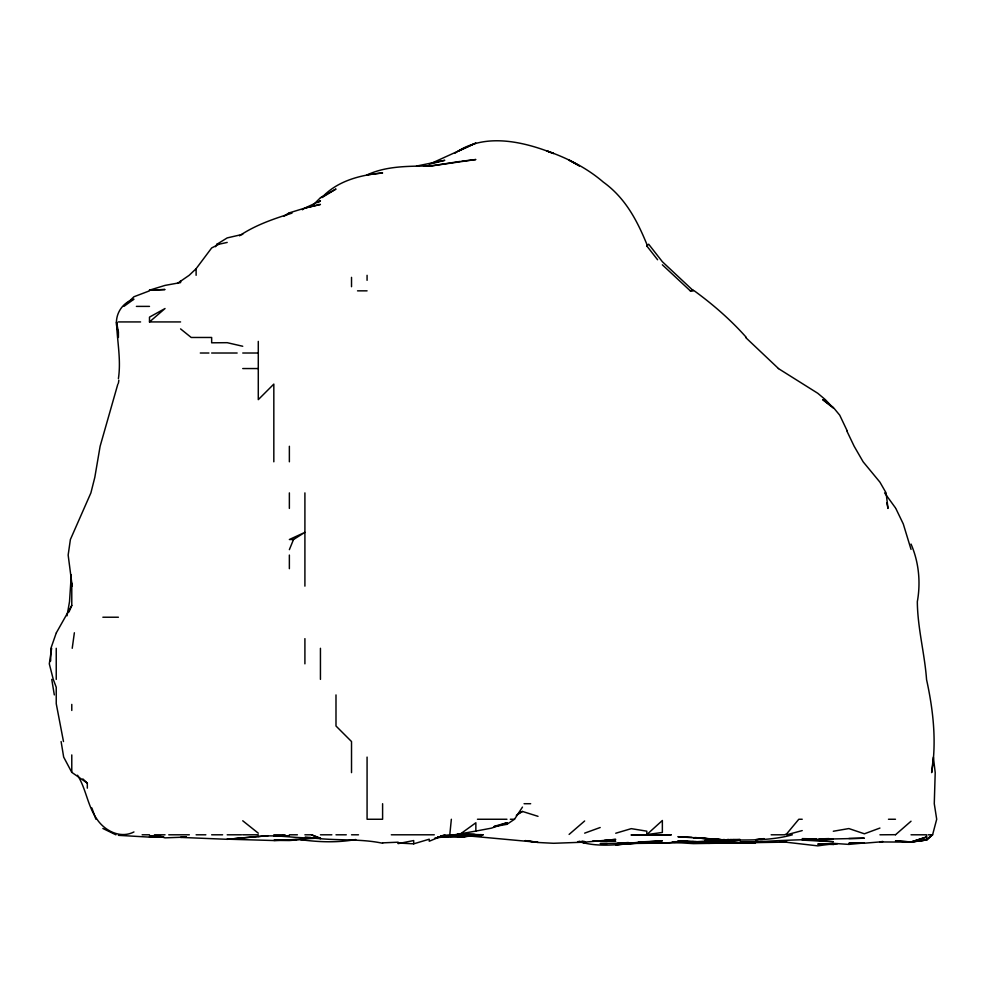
<?xml version="1.0" encoding="UTF-8"?>
<svg xmlns="http://www.w3.org/2000/svg" width="986" height="986" viewBox="0 0 986 986"><rect width="100%" height="100%" fill="white"/><g stroke="black" fill="none" stroke-linecap="round" stroke-linejoin="round"><path stroke-width="1.48" d="M50.631 661.014L50.915 648.295L56.239 633M71.288 574.838L69.513 601.682L67.036 615.806M118.406 378.636C121.278 359.619 117.051 340.885 116.533 321.929L118.406 332.122L118.406 337.471M451.354 819.255L449.789 834.797L440.532 835.894M72.224 648.295L74.369 632.765M51.642 648.295L49.3 663.837L53.269 679.379L56.239 687.242L56.239 703.696L63.486 741.546M118.406 383.147L118.85 380.226M117.852 384.096L100.116 446.264L94.816 477.347L90.897 492.889L70.388 539.515L68.157 555.056L72.188 586.14M882.766 841.44L879.943 841.945L911.027 842.106L926.557 839.973L932.596 834.797L936.7 819.255L934.272 803.713L935.209 772.63L933.372 757.088L931.659 772.63C936.774 741.558 933.249 710.142 926.557 679.613L926.544 679.379C924.621 653.274 917.559 627.934 917.325 601.682C920.825 582.406 918.841 562.069 911.027 544.062M289.366 549.658L293.52 539.515L304.908 532.354L289.366 539.515L293.52 539.515M69.008 611.986L71.781 605.453L71.781 583.12M71.781 605.453L56.362 632.765M215.466 246.734L216.982 244.22L227.199 237.909L242.741 234.323M494.22 826.613L506.94 824.321L514.507 819.255L522.481 807.078M177.381 283.426L189.176 275.304L196.115 268.71L211.657 247.954L218.978 244.22L227.199 242.433M312.155 205.938L320.438 197.718M926.557 839.973L931.992 834.797L926.557 839.961L911.027 841.908L895.473 840.91L911.027 841.982L926.557 839.973L926.557 834.797L911.027 834.797M657.6 259.762L646.816 245.97L648.677 244.22L662.358 261.721L693.441 290.845L690.286 290.845L662.358 264.803M646.816 834.587L662.358 820.488L662.358 832.455L646.816 834.587L646.816 831.173L631.274 828.647L615.732 833.244M895.473 834.797L911.027 821.215M239.499 235.79C255.177 225.141 274.096 218.645 291.992 213.136M569.107 834.415L584.649 820.981M149.49 321.929L165.032 308.532L149.49 317.122L149.49 321.929L180.574 321.929M318.047 202.685L320.438 200.787L304.908 208.071L289.366 212.84M457.492 833.983L460.326 834.02L475.856 822.78L475.856 831.075L444.772 836.498L460.326 835.992L444.772 835.684L460.326 836.19L467.98 835.487M302.345 209.759L304.908 208.071L320.438 204.422L304.908 208.058M283.734 216.291L288.701 213.136M516.331 815.348L522.481 811.453L538.023 816.334M454.928 153.237C484.04 132.444 522.777 141.306 553.565 153.52L546.971 150.981C567.295 158.068 586.88 167.94 603.272 182.065C625.112 197.792 636.87 219.952 646.816 244.22L646.816 245.97M285.484 215.503L289.366 213.136M458.749 150.981L475.856 143.069L429.243 164.292L444.772 160.311L416.523 166.067M320.586 197.594L335.992 189.029L321.892 197.594C337.323 180.783 360.63 174.879 382.605 172.957L367.075 174.793M518.599 813.302L522.481 811.453M444.772 834.797L429.243 841.243L429.243 839.197L413.689 843.831L398.159 843.018M367.075 174.941C386.352 165.87 408.34 166.314 429.243 165.931L423.586 166.141M879.943 828.055L864.389 833.799L848.86 828.56L833.306 831.247M584.649 833.145L600.191 827.513M506.94 824.321L506.94 822.755L491.398 828.154L475.856 831.075M792.387 834.797C765.37 842.426 736.727 839.012 708.983 840.282L740.067 839.542L708.983 840.282M494.22 826.33L506.94 822.755M786.692 834.797L802.222 830.582M133.948 831.95C120.378 838.963 104.775 830.841 96.998 819.255C87.471 805.821 86.25 788.997 77.524 775.218M690.286 290.845L693.441 290.192M882.766 841.687L864.389 843.203L848.86 843.24L864.389 842.944L848.86 844.398L833.306 843.363M833.306 844.472L833.306 843.696L817.776 844.115L833.306 844.472L837.545 843.646M355.761 839.517C337.569 842.808 318.909 842.167 300.668 839.678M444.772 836.51L455.249 834.797L444.772 836.498L460.326 835.869L437.71 836.867M895.473 834.686L879.943 834.797M471.616 835.598L460.326 837.237L444.772 836.818L447.607 836.646M833.306 843.696L817.776 845.865L781.035 841.625L786.692 842.106L693.441 843.622L673.66 842.414M460.326 161.396L429.243 166.215L475.856 159.522L461.731 161.223M434.888 838.075L444.772 836.757M470.211 835.709L460.326 836.978L475.856 835.66L457.492 836.658L481.378 835.746M186.218 836.917L180.574 837.397L227.199 839.308L268.167 835.684M227.199 839.308L258.283 836.411M764.088 838.679L755.609 839.69L764.088 838.642M186.218 837.052L165.032 837.866L154.457 834.797L165.032 834.797M320.438 837.952L289.366 839.825L296.429 839.579M437.71 837.151L443.367 836.609M762.671 841.588L740.067 842.056L755.609 841.81L740.067 842.722L724.525 841.268L740.067 842.722L755.609 842.697M604.43 840.368L615.732 839.394L584.649 842.155L553.565 843.289L538.023 842.488L525.304 840.639M617.15 843.363L628.439 842.525M761.254 841.6L755.609 842.019C791.832 839.369 828.067 839.259 864.389 838.199L848.86 838.494M728.765 839.591L693.441 841.921L677.9 840.836L696.264 841.514M687.784 841.588L662.358 843.104L619.972 843.597M450.429 836.473L460.326 835.869M628.439 842.968L638.336 842.525M708.983 840.738L704.743 840.996L724.525 841.847L704.743 840.922M242.741 838.285L227.199 839.172L273.825 840.528L289.366 839.899L273.825 840.368L289.366 840.528L304.908 839.271L300.668 839.419M316.198 837.595C296.897 839.111 277.67 834.02 258.283 836.609M593.128 841.218L615.732 841.255L593.128 840.738M716.046 840.109L724.525 839.616L716.046 840.023M755.609 841.81L740.067 842.71L755.609 842.549L740.067 843.104L708.983 841.945L728.765 842.069L724.525 842.34M704.743 840.738L707.566 840.59M160.792 836.621L149.49 837.126L118.406 835.339M452.364 834.797L474.451 834.427M382.605 842.857L398.159 842.192L398.159 843.622L413.689 840.553L413.689 843.831M149.49 290.155L165.032 289.514L149.49 290.18L165.032 285.398L180.574 282.588L180.574 280.64M682.139 841.539L672.242 841.797M159.387 836.646L149.49 837.015L162.209 836.646M638.336 842.069L662.358 840.812L631.274 843.005L600.191 843.56L607.253 843.523M819.181 838.926L829.066 838.593M687.784 841.477L677.9 841.711L693.441 841.687L662.358 843.178L631.274 843.215L615.732 844.768L646.816 842.525C624.187 843.227 601.238 848.589 578.992 841.551L584.649 842.747L578.992 841.489M686.379 841.563L677.9 841.773L693.441 842.18L680.722 841.576M289.366 835.808L273.825 835.955L289.366 835.98L282.304 835.647M310.553 837.385L304.908 837.397L320.438 838.704C341.193 840.553 362.035 838.852 382.605 843.252M216.982 244.22L218.978 244.22M149.49 290.845L133.948 296.749L123.916 306.387L133.948 299.165C119.922 303.405 112.675 318.688 118.406 332.122M357.524 290.845L367.075 290.845M136.388 306.387L149.49 306.387M118.406 321.929L140.579 321.929M200.294 353.013L208.921 353.013M211.657 353.013L237.145 353.013M242.741 353.013L258.283 353.013M242.741 368.554L258.283 368.554M102.864 617.224L118.406 617.224M524.071 803.713L530.665 803.713M477.458 819.255L506.94 819.255M510.329 819.255L514.507 819.255M802.222 819.255L798.808 819.255L786.692 833.848L784.536 834.797L771.151 834.797M888.472 819.255L895.473 819.255M142.132 834.797L149.49 834.797M168.754 834.797L189.324 834.797M196.115 834.797L205.852 834.797M211.657 834.797L222.614 834.797M227.199 834.797L241.558 834.797M242.741 834.797L258.283 834.797M273.825 834.797L285.065 834.797M289.366 834.797L297.39 834.797M304.908 834.797L311.49 834.797L320.438 838.149M320.438 834.797L331.851 834.797M335.992 834.797L346.283 834.797M351.521 834.797L358.497 834.797M391.306 834.797L434.284 834.797M928.196 834.797L932.596 834.797M160.792 836.362L149.49 836.165L163.614 836.707M802.222 838.618L816.359 838.938M727.348 839.579L740.067 839.899L733.005 839.554M714.628 840.553L724.525 840.898L717.463 840.54M692.024 837.299L677.9 836.695L724.525 839.949L693.441 837.669L724.525 839.949L694.847 837.533M460.326 834.02L483.288 834.797L480.318 834.649M679.317 841.539L708.983 843.326L724.525 842.5L708.983 843.079L683.544 841.502M730.17 839.579L740.067 840.355L731.587 839.567M779.63 841.588L786.692 842.217L779.63 841.539M456.395 834.797L538.023 842.327L525.304 840.614M242.741 346.259L227.199 342.684L211.657 342.808L211.657 337.471L191.21 337.471L180.574 328.893M311.49 834.797L320.438 838.704M102.864 828.462L115.892 834.797M778.385 368.554L817.776 393.278L825.319 399.638L833.306 408.081L822.731 399.638L833.306 407.428L839.727 415.18L847.122 430.722M87.323 788.171L87.323 783.143L71.781 772.358L63.671 757.088L61.107 741.546M694.317 290.845C713.149 304.575 730.909 320.031 746.365 337.471M242.741 820.783L258.283 833.17M778.484 368.554L745.626 337.471M82.873 778.94L87.323 783.143M884.59 492.889L895.473 507.901M846.727 430.722L854.159 446.264L863.132 461.805L879.943 482.179L886.081 492.889L888.016 508.431L886.771 502.774M895.806 508.431L903.287 523.973L911.027 549.362M91.846 807.953L95.938 819.255M51.753 679.379L54.316 694.92M382.605 803.713L382.605 819.255L367.075 819.255L367.075 757.088M367.075 275.304L367.075 280.32M351.521 277.362L351.521 286.704M351.521 772.63L351.521 741.546L335.992 726.004L335.992 694.92M320.438 648.295L320.438 679.379M304.908 492.889L304.908 586.14M304.908 638.632L304.908 663.837M289.366 446.264L289.366 461.805M289.366 492.889L289.366 508.431M289.366 555.056L289.366 568.675M273.825 461.805L273.825 384.096L258.283 399.638L258.283 341.378M196.115 268.71L196.115 275.304M71.781 704.398L71.781 710.462M71.781 754.931L71.781 772.358M56.239 648.295L56.239 679.379M926.557 837.015L911.027 841.982L926.557 837.015M631.274 842.796L628.439 842.944L631.274 842.734M671.158 834.797L631.274 834.982L671.158 834.797M693.441 841.674L677.9 842.217L693.441 841.687M833.306 839.098L819.181 839.48L833.306 839.148M724.525 842.796L708.983 843.104L724.525 842.796M584.649 841.576L577.586 841.699L584.649 841.613M817.776 840.343L802.222 840.109L833.306 841.724L817.776 840.343M475.856 834.698L460.326 834.452L475.856 834.686M584.649 841.773L581.826 841.477L584.649 841.822M579.3 165.808L569.107 160.139L579.3 165.796"/></g></svg>
